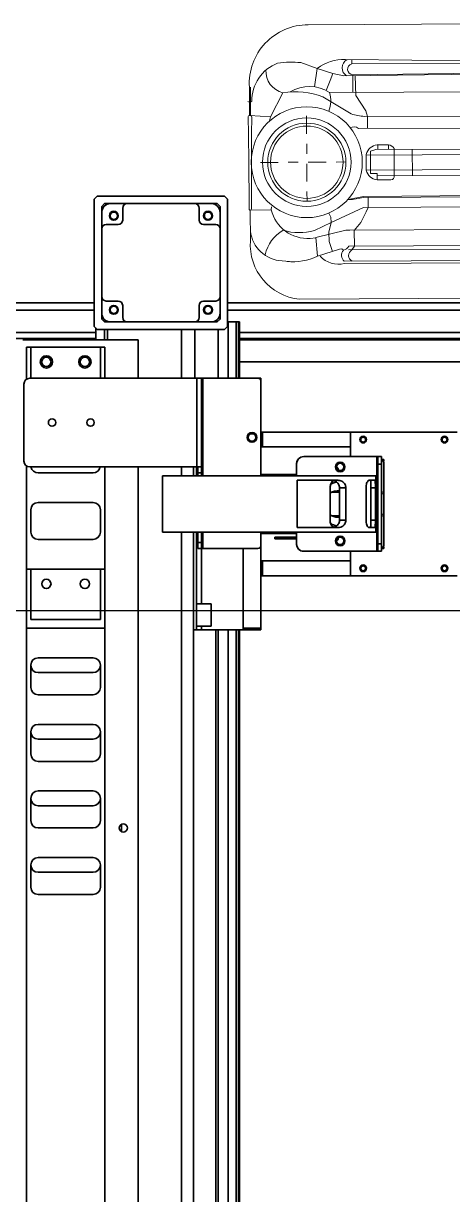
# Model space of a CAD drawing. Header units: millimetres. Extents: x -1052 to 3351, y 0 to 2015.
# Drawn here: x -390.74 to -386.46, y 1698.94 to 1710.65 of the extents above; entities that cross this region are included whole.
import ezdxf

# ---------------------------------------------------------------- set-up
doc = ezdxf.new("R2010")
doc.units = ezdxf.units.MM
doc.linetypes.add('点画线', pattern=[18, 12, -2, 2, -2])
doc.layers.add('COLUMN', color=3, linetype='Continuous')
doc.layers.add('中心线层', color=7, linetype='点画线', lineweight=18)

# ---------------------------------------------------------------- blocks, each defined once
blk = doc.blocks.new('EEW98_1')
at = {"color": 4, "lineweight": 18}
for p, q in [((151.85, 92.4), (-6.86, 91.42)), ((10.1, 67.6), (121.56, 68.29)), ((27.68, 67.71), (27.69, 66.17)), ((27.69, 66.17), (121.57, 66.75)), ((163.61, 66.53), (158.53, 66.95)), ((164.51, 66.46), (164.44, 66.46)), ((118.61, 56.5), (25.87, 55.93)), ((25.87, 55.93), (26.08, 22.33)), ((26.8, 55.93), (27.01, 22.34)), ((118.68, 59), (27.65, 58.44)), ((114.75, 56.48), (116.57, 59.07)), ((114.81, 45.88), (114.75, 56.48)), ((123.31, 58.3), (122.21, 59.13)), ((124.8, 58.43), (123.31, 58.3)), ((139.73, 63.29), (124.8, 58.43)), ((131.79, 53.41), (129.64, 60.01)), ((140.84, 50.7), (139.73, 63.29)), ((140.84, 50.7), (120.45, 45.8)), ((132.12, 47.03), (131.79, 53.41)), ((144.55, 51.29), (140.82, 50.96)), ((184.98, 52.87), (185.05, 32.2)), ((184.98, 52.87), (185.05, 32.2)), ((-14.13, -48.08), (-14.67, 40.14)), ((117.81, 45.8), (24.97, 45.22)), ((110.49, 40.44), (106.74, 33.4)), ((108.59, 30.49), (130.49, 40.57)), ((114.81, 45.88), (110.49, 40.44)), ((120.45, 45.8), (117.81, 45.8)), ((130.49, 40.57), (132.12, 47.03)), ((130.49, 40.57), (141.75, 45.88)), ((130.74, 37), (130.49, 40.57)), ((106.74, 33.4), (105.37, 30.4)), ((131.91, 34.19), (130.74, 37)), ((170.87, 31.86), (170.65, 29.82)), ((184.87, 32.19), (170.87, 31.86)), ((26.02, 29.98), (108.59, 30.49)), ((105.37, 30.4), (105.42, 23.57)), ((108.63, 23.59), (115.93, 25.06)), ((108.64, 22.84), (118.93, 24.91)), ((115.93, 25.06), (118.93, 24.91)), ((7.17, 17.27), (8.34, 17.28)), ((7.22, 9.41), (7.17, 17.27)), ((26.07, 23.08), (108.63, 23.59)), ((26.08, 22.33), (108.64, 22.84)), ((-39.17, 7.95), (-14.29, 8.11)), ((99.41, 8.95), (-10.7, 8.27)), ((-6.99, -12.33), (-7.11, 8.29)), ((4.07, 11.16), (-6.09, 11.09)), ((-3.21, 8.33), (-3.1, -9.37)), ((4.88, 9.36), (3.85, 8.34)), ((4.88, 9.36), (4.07, 11.16)), ((16.35, 9.43), (4.88, 9.36)), ((75.61, 8.83), (75.72, -8.9)), ((87.81, 9.31), (87.92, -9.46)), ((99.45, 11.78), (90.09, 11.72)), ((99.42, 7.44), (99.39, 11.78)), ((-12.57, 4.47), (-11.69, 4.48)), ((-12.51, -5.73), (-12.57, 4.47)), ((106.74, 5.21), (-11.69, 4.48)), ((103.85, 7.47), (99.42, 7.44)), ((103.94, -7.72), (103.85, 7.47)), ((106.8, -5.51), (106.74, 5.21)), ((106.8, -5.09), (-12.51, -5.73)), ((100.24, -8.76), (103.94, -7.72)), ((-15.27, -9.43), (-39.08, -9.6)), ((100.24, -8.76), (-15.44, -9.43)), ((5.55, -12.14), (-6.99, -12.33)), ((4.33, -12.16), (4.31, -9.33)), ((5.55, -12.14), (5.54, -9.33)), ((7.27, -9.3), (7.35, -10.33)), ((16.55, -10.27), (7.35, -10.33)), ((7.35, -10.33), (7.82, -16.92)), ((16.54, -9.27), (16.56, -12.01)), ((91.72, -12.05), (91.7, -8.81)), ((99.37, -12.06), (91.72, -12.05)), ((99, -8.72), (99.02, -12.06)), ((26.08, -23.35), (111.97, -23.12)), ((26.29, -59.76), (26.08, -23.35)), ((27.2, -59.75), (27, -23.34)), ((105.88, -31.29), (105.86, -23.14)), ((107.93, -31.13), (26.15, -31.34)), ((107.14, -34.9), (105.88, -31.14)), ((171.31, -30.9), (163.04, -47.18)), ((171.98, -28.26), (171.31, -30.9)), ((185.45, -31.81), (171.31, -30.9)), ((113.71, -45.3), (107.14, -34.9)), ((136.05, -44.52), (116.88, -32.91)), ((184.97, -51.04), (184.96, -31.81)), ((185.64, -51.03), (185.53, -31.81)), ((131.55, -47.32), (26.22, -47.9)), ((114.2, -58.62), (113.71, -45.3)), ((115.78, -47.41), (115.85, -59.4)), ((185.58, -40.37), (183.95, -41.34)), ((184.97, -40.37), (186.6, -41.33)), ((133.79, -48.72), (131.13, -55.52)), ((139.82, -63.66), (141.62, -51.15)), ((121.92, -58.52), (26.29, -59.76)), ((26.32, -60.56), (26.29, -59.76)), ((115.85, -59.4), (26.3, -60.56)), ((129.21, -60.09), (121.92, -58.52)), ((131.13, -55.52), (129.21, -60.09)), ((139.82, -63.66), (129.21, -60.09)), ((27.52, -71.12), (11.47, -71.13)), ((29.15, -68.81), (27.52, -71.12)), ((116.53, -66.67), (29.11, -67.21)), ((29.11, -67.21), (29.12, -68.81)), ((29.15, -68.81), (120.87, -69.59)), ((116.53, -66.67), (116.55, -69.56)), ((150.88, -67.58), (139.82, -63.66)), ((146, -93.14), (-1.31, -94.05))]:
    blk.add_line(p, q, dxfattribs=at)
for radius in [37.48, 29.88, 26.4, 24.46]:
    blk.add_circle((146.9, -0.24), radius, dxfattribs=at)
for centre, radius, start, end in [((0.26, 53.46), 38.62, 100.62329, 182.1701), ((147.73, 55.3), 37.33, 356.26704, 83.67468), ((13.2, 39.89), 27.88, 96.38994, 179.49198), ((29.19, 62.3), 4.15, 111.24194, 248.23491), ((114.25, 62.78), 4.38, 301.94876, 62.23136), ((125.37, 51.79), 16.93, 42.55084, 103.01778), ((117.8, 62.6), 5.61, 321.8458, 47.80633), ((156.23, 28.56), 38.46, 84.09887, 115.41056), ((162.16, 43.65), 22.93, 6.68519, 86.37841), ((28.42, 25.48), 30.55, 94.78356, 156.72046), ((20.29, 61.77), 8.07, 313.67205, 335.66652), ((32.41, 52.02), 6.84, 110.57228, 145.05056), ((122.83, 54.5), 4.68, 97.67279, 154.61749), ((150.5, 67.54), 24.98, 299.45768, 347.99271), ((1623.09, 0.99), 1662.21, 178.24155, 181.66449), ((146.26, 26.06), 25.28, 13.24769, 93.88035), ((1128.69, 1.41), 1144.02, 178.05984, 182.43641), ((33.54, 21.91), 24.84, 110.17831, 187.79849), ((152.13, 10.51), 36.86, 73.18314, 106.35072), ((32.45, 15.74), 38.81, 145.79119, 186.84504), ((185.2, 31.26), 0.935, 88.97173, 179.84393), ((184.9, 31.26), 0.935, 0.51043, 91.38263), ((26.1, 11.37), 18.61, 90.22325, 162.91239), ((-4031.01, 15.45), 4215.31, 359.37042, 0.21493), ((4401.13, 41.53), 4215.31, 180.13943, 180.98393), ((22.1, 15.28), 15.05, 152.82667, 172.39997), ((27.88, 10.64), 20.52, 162.4099, 183.47972), ((29.06, 10.66), 12.77, 103.53264, 185.52396), ((28.57, 11.57), 11.05, 103.03692, 196.43941), ((-5.41, 4.85), 6.29, 96.15728, 183.43685), ((-3.01, 9.75), 1.51, 111.82109, 250.95833), ((90.43, 9.11), 2.63, 97.37684, 185.00294), ((98.35, 3.23), 8.61, 13.26826, 82.69906), ((-1.09, -2.95), 11.08, 194.09436, 237.86232), ((97.93, -2.93), 9.24, 278.91806, 343.787), ((54.41, -10.26), 61.43, 181.93918, 208.7993), ((-2.65, -10.83), 1.52, 107.34876, 250.14548), ((37.28, -8.47), 21.02, 189.70784, 212.67518), ((92.69, -6.54), 5.59, 211.50186, 259.96792), ((26.08, -11.93), 18.92, 195.30348, 270.20726), ((62.58, -13.21), 54.88, 183.88246, 197.21314), ((27.47, -13.06), 10.38, 220.58124, 262.32682), ((115.12, -18.74), 5.4, 234.27228, 299.37806), ((33.85, -24.61), 24.19, 191.54877, 251.63719), ((102.43, -82.22), 51.39, 73.66466, 83.85167), ((184.98, -30.88), 0.935, 179.37043, 274.02297), ((185.51, -30.88), 0.935, 266.33139, 0.98393), ((148.43, -41.77), 17.76, 157.00008, 198.19656), ((56.83, -43.9), 95.31, 182.03883, 195.31416), ((14.48, -42.06), 29.23, 190.17641, 264.09635), ((32.64, -22.28), 36.56, 208.72578, 259.91164), ((145.14, -26.77), 24.64, 236.52781, 301.79713), ((154.74, 6.78), 54.6, 249.97933, 278.74529), ((159.63, -61.63), 14.85, 356.08768, 76.71362), ((156.58, -41.76), 27.37, 291.39426, 0.88041), ((146.1, -53.52), 39.62, 269.86501, 3.5982), ((32.12, -63.17), 6.38, 155.8898, 242.23715), ((31.42, -63.88), 4.05, 124.14603, 235.30772), ((115.67, -63.08), 3.69, 283.45875, 87.19848), ((116.62, -64.01), 6.4, 300.1083, 57.58554), ((0.25, -56.6), 37.48, 199.44016, 267.61422), ((31.37, -64.02), 5.28, 244.81552, 245.18484), ((121.98, -39.9), 29.71, 267.85218, 306.90052), ((157.24, 0.91), 68.79, 264.6918, 277.79049)]:
    blk.add_arc(centre, radius, start, end, dxfattribs=at)
at = {"layer": '中心线层'}
for p, q in [((147.09, -31.52), (146.7, 31.04)), ((178.18, -0.04), (115.62, -0.43))]:
    blk.add_line(p, q, dxfattribs=at)

msp = doc.modelspace()

# ---------------------------------------------------------------- linework, layer by layer
at = {"color": 7, "linetype": 'Continuous', "lineweight": 35}
for p, q in [((-390.0059, 1708.9175), (-390.0355, 1708.8879)), ((-390.0059, 1708.9175), (-390.0355, 1708.8879)), ((-390.0059, 1708.9175), (-388.7339, 1708.9175)), ((-390.0059, 1708.9175), (-388.7339, 1708.9175)), ((-388.7043, 1708.8879), (-388.7339, 1708.9175)), ((-388.7043, 1708.8879), (-388.7339, 1708.9175)), ((-390.0355, 1707.6158), (-390.0355, 1708.8879)), ((-390.0355, 1707.6158), (-390.0355, 1708.8879)), ((-389.932, 1708.8435), (-389.9616, 1708.8139)), ((-389.932, 1708.8435), (-389.9616, 1708.8139)), ((-389.9616, 1708.8139), (-389.9616, 1708.7548)), ((-389.9616, 1708.8139), (-389.9616, 1708.7548)), ((-389.8728, 1708.8435), (-389.932, 1708.8435)), ((-389.8728, 1708.8435), (-389.932, 1708.8435)), ((-389.7074, 1708.8435), (-389.8728, 1708.8435)), ((-389.7074, 1708.8435), (-389.8728, 1708.8435)), ((-389.7518, 1708.7991), (-389.7518, 1708.6781)), ((-389.7518, 1708.7991), (-389.7518, 1708.6781)), ((-389.0324, 1708.8435), (-389.7074, 1708.8435)), ((-389.0324, 1708.8435), (-389.7074, 1708.8435)), ((-389.0324, 1708.8435), (-388.867, 1708.8435)), ((-389.0324, 1708.8435), (-388.867, 1708.8435)), ((-388.988, 1708.6781), (-388.988, 1708.7991)), ((-388.988, 1708.6781), (-388.988, 1708.7991)), ((-388.8078, 1708.8435), (-388.867, 1708.8435)), ((-388.8078, 1708.8435), (-388.867, 1708.8435)), ((-388.7782, 1708.8139), (-388.8078, 1708.8435)), ((-388.7782, 1708.8139), (-388.8078, 1708.8435)), ((-388.7782, 1708.7548), (-388.7782, 1708.8139)), ((-388.7782, 1708.7548), (-388.7782, 1708.8139)), ((-388.7043, 1708.8879), (-388.7043, 1707.6158)), ((-388.7043, 1708.8879), (-388.7043, 1707.6158)), ((-389.9616, 1708.7548), (-389.9616, 1708.5894)), ((-389.9616, 1708.7548), (-389.9616, 1708.5894)), ((-388.7782, 1708.5894), (-388.7782, 1708.7548)), ((-388.7782, 1708.5894), (-388.7782, 1708.7548)), ((-389.9616, 1708.5894), (-389.9616, 1707.9143)), ((-389.9616, 1708.5894), (-389.9616, 1707.9143)), ((-389.7962, 1708.6338), (-389.9172, 1708.6338)), ((-389.7962, 1708.6338), (-389.9172, 1708.6338)), ((-388.8226, 1708.6338), (-388.9436, 1708.6338)), ((-388.8226, 1708.6338), (-388.9436, 1708.6338)), ((-388.7782, 1707.9143), (-388.7782, 1708.5894)), ((-388.7782, 1707.9143), (-388.7782, 1708.5894)), ((-389.9616, 1707.9143), (-389.9616, 1707.7489)), ((-389.9616, 1707.9143), (-389.9616, 1707.7489)), ((-389.9172, 1707.8699), (-389.7962, 1707.8699)), ((-389.9172, 1707.8699), (-389.7962, 1707.8699)), ((-388.9436, 1707.8699), (-388.8226, 1707.8699)), ((-388.9436, 1707.8699), (-388.8226, 1707.8699)), ((-388.7782, 1707.7489), (-388.7782, 1707.9143)), ((-388.7782, 1707.7489), (-388.7782, 1707.9143)), ((-390.0355, 1707.7785), (-393.8074, 1707.7785)), ((-390.0355, 1707.7785), (-393.8074, 1707.7785)), ((-390.0355, 1707.8525), (-392.772, 1707.8525)), ((-390.0355, 1707.8525), (-392.772, 1707.8525)), ((-389.9616, 1707.7489), (-389.9616, 1707.6898)), ((-389.9616, 1707.7489), (-389.9616, 1707.6898)), ((-389.7518, 1707.8255), (-389.7518, 1707.7045)), ((-389.7518, 1707.8255), (-389.7518, 1707.7045)), ((-388.988, 1707.7045), (-388.988, 1707.8255)), ((-388.988, 1707.7045), (-388.988, 1707.8255)), ((-388.7782, 1707.6898), (-388.7782, 1707.7489)), ((-388.7782, 1707.6898), (-388.7782, 1707.7489)), ((-380.0511, 1707.8525), (-388.7043, 1707.8525)), ((-380.0511, 1707.8525), (-388.7043, 1707.8525)), ((-380.0511, 1707.7785), (-388.7043, 1707.7785)), ((-380.0511, 1707.7785), (-388.7043, 1707.7785)), ((-389.9616, 1707.6898), (-389.932, 1707.6602)), ((-389.9616, 1707.6898), (-389.932, 1707.6602)), ((-389.932, 1707.6602), (-389.8728, 1707.6602)), ((-389.932, 1707.6602), (-389.8728, 1707.6602)), ((-389.8728, 1707.6602), (-389.7074, 1707.6602)), ((-389.8728, 1707.6602), (-389.7074, 1707.6602)), ((-389.7074, 1707.6602), (-389.0324, 1707.6602)), ((-389.7074, 1707.6602), (-389.0324, 1707.6602)), ((-388.867, 1707.6602), (-389.0324, 1707.6602)), ((-388.867, 1707.6602), (-389.0324, 1707.6602)), ((-388.867, 1707.6602), (-388.8078, 1707.6602)), ((-388.867, 1707.6602), (-388.8078, 1707.6602)), ((-388.8078, 1707.6602), (-388.7782, 1707.6898)), ((-388.8078, 1707.6602), (-388.7782, 1707.6898)), ((-388.7043, 1707.6602), (-388.6981, 1707.6602)), ((-388.7043, 1707.6602), (-388.6981, 1707.6602)), ((-388.6981, 1707.0981), (-388.6981, 1707.6602)), ((-388.6981, 1707.6602), (-388.6185, 1707.6602)), ((-388.6981, 1707.0981), (-388.6981, 1707.6602)), ((-388.6981, 1707.6602), (-388.6185, 1707.6602)), ((-388.6185, 1707.6602), (-388.6185, 1707.0981)), ((-388.6185, 1707.6602), (-388.5968, 1707.6602)), ((-388.6185, 1707.6602), (-388.6185, 1707.0981)), ((-388.6185, 1707.6602), (-388.5968, 1707.6602)), ((-388.5859, 1707.6602), (-388.5968, 1707.6602)), ((-388.5968, 1707.6602), (-388.5968, 1707.0981)), ((-388.5859, 1707.6602), (-388.5968, 1707.6602)), ((-388.5968, 1707.6602), (-388.5968, 1707.0981)), ((-388.5859, 1707.0981), (-388.5859, 1707.6602)), ((-388.5859, 1707.0981), (-388.5859, 1707.6602)), ((-390.0207, 1707.5566), (-393.8074, 1707.5566)), ((-390.0207, 1707.5566), (-393.8074, 1707.5566)), ((-390.0355, 1707.6158), (-390.0059, 1707.5862)), ((-390.0355, 1707.6158), (-390.0059, 1707.5862)), ((-390.0207, 1707.4827), (-390.0207, 1707.601)), ((-390.0207, 1707.4827), (-390.0207, 1707.601)), ((-388.7339, 1707.5862), (-390.0059, 1707.5862)), ((-388.7339, 1707.5862), (-390.0059, 1707.5862)), ((-389.932, 1707.5862), (-389.932, 1707.4827)), ((-389.932, 1707.5862), (-389.932, 1707.4827)), ((-389.9024, 1707.4827), (-389.9024, 1707.5862)), ((-389.9024, 1707.4827), (-389.9024, 1707.5862)), ((-389.1653, 1707.5862), (-389.1653, 1707.0981)), ((-389.1653, 1707.5862), (-389.1653, 1707.0981)), ((-389.0328, 1707.0981), (-389.0328, 1707.5862)), ((-389.0328, 1707.0981), (-389.0328, 1707.5862)), ((-388.7995, 1707.5862), (-388.7995, 1707.0981)), ((-388.7995, 1707.5862), (-388.7995, 1707.0981)), ((-388.7339, 1707.5862), (-388.7043, 1707.6158)), ((-388.7339, 1707.5862), (-388.7043, 1707.6158)), ((-380.0511, 1707.5566), (-388.5859, 1707.5566)), ((-380.0511, 1707.5566), (-388.5859, 1707.5566)), ((-390.0207, 1707.496), (-392.772, 1707.496)), ((-390.0207, 1707.496), (-392.772, 1707.496)), ((-390.7472, 1707.4827), (-389.597, 1707.4827)), ((-390.7472, 1707.4827), (-389.597, 1707.4827)), ((-390.6694, 1707.4087), (-390.7137, 1707.4087)), ((-390.7137, 1707.0868), (-390.7137, 1707.4087)), ((-390.6694, 1707.4087), (-390.7137, 1707.4087)), ((-390.7137, 1707.0868), (-390.7137, 1707.4087)), ((-390.6694, 1707.4087), (-390.6694, 1707.0981)), ((-389.9741, 1707.4087), (-390.6694, 1707.4087)), ((-390.6694, 1707.4087), (-390.6694, 1707.0981)), ((-389.9741, 1707.4087), (-390.6694, 1707.4087)), ((-389.9298, 1707.4087), (-389.9741, 1707.4087)), ((-389.9741, 1707.0981), (-389.9741, 1707.4087)), ((-389.9298, 1707.4087), (-389.9741, 1707.4087)), ((-389.9741, 1707.0981), (-389.9741, 1707.4087)), ((-389.9298, 1707.0981), (-389.9298, 1707.4087)), ((-389.9298, 1707.0981), (-389.9298, 1707.4087)), ((-389.597, 1707.4827), (-389.597, 1707.0981)), ((-389.597, 1707.4827), (-389.597, 1707.0981)), ((-380.0511, 1707.496), (-388.5859, 1707.496)), ((-380.0511, 1707.496), (-388.5859, 1707.496)), ((-380.0511, 1707.4812), (-388.5859, 1707.4812)), ((-380.0511, 1707.4812), (-388.5859, 1707.4812)), ((-380.0511, 1707.2608), (-388.5859, 1707.2608)), ((-380.0511, 1707.2608), (-388.5859, 1707.2608)), ((-390.7381, 1707.0389), (-390.7381, 1706.2697)), ((-390.7381, 1707.0389), (-390.7381, 1706.2697)), ((-389.011, 1707.0981), (-390.679, 1707.0981)), ((-389.011, 1707.0981), (-390.679, 1707.0981)), ((-389.0445, 1707.0981), (-389.0328, 1707.0981)), ((-389.0445, 1707.0981), (-389.0445, 1707.0981)), ((-389.0445, 1707.0981), (-389.0328, 1707.0981)), ((-389.0445, 1707.0981), (-389.0445, 1707.0981)), ((-389.0328, 1707.0981), (-388.8226, 1707.0981)), ((-389.0328, 1707.0981), (-388.8226, 1707.0981)), ((-389.011, 1707.0981), (-389.011, 1706.2106)), ((-388.9631, 1707.0981), (-389.011, 1707.0981)), ((-389.011, 1707.0981), (-389.011, 1706.2106)), ((-388.9631, 1707.0981), (-389.011, 1707.0981)), ((-388.9631, 1707.0981), (-388.9631, 1706.2106)), ((-388.9631, 1707.0981), (-388.9522, 1707.0981)), ((-388.9631, 1707.0981), (-388.9631, 1706.2106)), ((-388.9631, 1707.0981), (-388.9522, 1707.0981)), ((-388.401, 1707.0981), (-388.9522, 1707.0981)), ((-388.9522, 1707.0981), (-388.9522, 1706.1218)), ((-388.401, 1707.0981), (-388.9522, 1707.0981)), ((-388.9522, 1707.0981), (-388.9522, 1706.1218)), ((-388.8226, 1707.0981), (-388.8226, 1707.0981)), ((-388.8226, 1707.0981), (-388.8226, 1707.0981)), ((-388.3715, 1707.0981), (-388.401, 1707.0981)), ((-388.3715, 1707.0981), (-388.401, 1707.0981)), ((-388.3754, 1707.0833), (-388.3715, 1707.0833)), ((-388.3754, 1707.0833), (-388.3715, 1707.0833)), ((-388.3715, 1707.0981), (-388.3715, 1707.0833)), ((-388.3715, 1707.0981), (-388.3715, 1707.0833)), ((-388.3715, 1707.0833), (-388.3715, 1707.0685)), ((-388.3715, 1707.0833), (-388.3715, 1707.0685)), ((-388.3715, 1706.1218), (-388.3715, 1707.0685)), ((-388.3715, 1706.1218), (-388.3715, 1707.0685)), ((-388.3567, 1706.5582), (-388.3715, 1706.5582)), ((-388.3567, 1706.5582), (-388.3715, 1706.5582)), ((-388.3567, 1706.4103), (-388.3567, 1706.5582)), ((-388.3567, 1706.5582), (-387.4765, 1706.5582)), ((-388.3567, 1706.4103), (-388.3567, 1706.5582)), ((-388.3567, 1706.5582), (-387.4765, 1706.5582)), ((-387.4765, 1706.5582), (-387.4765, 1706.3141)), ((-386.4115, 1706.5582), (-387.4765, 1706.5582)), ((-387.4765, 1706.5582), (-387.4765, 1706.3141)), ((-386.4115, 1706.5582), (-387.4765, 1706.5582)), ((-388.3567, 1706.4103), (-388.3715, 1706.4103)), ((-388.3567, 1706.4103), (-388.3715, 1706.4103)), ((-387.4765, 1706.4103), (-388.3567, 1706.4103)), ((-387.4765, 1706.4103), (-388.3567, 1706.4103)), ((-390.7137, 1705.1899), (-390.7137, 1706.2218)), ((-390.7137, 1705.1899), (-390.7137, 1706.2218)), ((-388.0164, 1706.2401), (-388.0164, 1706.1218)), ((-388.0164, 1706.2401), (-388.0164, 1706.1218)), ((-387.9573, 1706.3141), (-387.9591, 1706.3123)), ((-387.9573, 1706.3141), (-387.9591, 1706.3123)), ((-387.2138, 1706.3141), (-387.9425, 1706.3141)), ((-387.2138, 1706.3141), (-387.9425, 1706.3141)), ((-387.2138, 1705.3674), (-387.2138, 1706.3141)), ((-387.2138, 1706.3141), (-387.2029, 1706.3141)), ((-387.2138, 1705.3674), (-387.2138, 1706.3141)), ((-387.2138, 1706.3141), (-387.2029, 1706.3141)), ((-387.1659, 1706.3141), (-387.2029, 1706.3141)), ((-387.2029, 1706.2401), (-387.2029, 1706.3141)), ((-387.1659, 1706.3141), (-387.2029, 1706.3141)), ((-387.2029, 1706.2401), (-387.2029, 1706.3141)), ((-387.2029, 1706.2401), (-387.1659, 1706.2401)), ((-387.2029, 1705.4414), (-387.2029, 1706.2401)), ((-387.2029, 1706.2401), (-387.1659, 1706.2401)), ((-387.2029, 1705.4414), (-387.2029, 1706.2401)), ((-387.1659, 1706.2401), (-387.1659, 1706.3141)), ((-387.1659, 1706.2401), (-387.1659, 1706.3141)), ((-387.1659, 1705.4414), (-387.1659, 1706.2401)), ((-387.1659, 1705.4414), (-387.1659, 1706.2401)), ((-387.1437, 1706.2845), (-387.1585, 1706.2845)), ((-387.1437, 1706.2845), (-387.1585, 1706.2845)), ((-387.1499, 1706.2697), (-387.1437, 1706.2697)), ((-387.1499, 1706.2697), (-387.1437, 1706.2697)), ((-387.1437, 1706.2697), (-387.1437, 1706.2845)), ((-387.1437, 1706.2697), (-387.1437, 1706.2845)), ((-387.1437, 1705.4414), (-387.1437, 1706.2401)), ((-387.1437, 1705.4414), (-387.1437, 1706.2401)), ((-390.679, 1706.2106), (-389.011, 1706.2106)), ((-390.679, 1706.2106), (-389.011, 1706.2106)), ((-390.5954, 1706.1514), (-390.0481, 1706.1514)), ((-390.5954, 1706.1514), (-390.0481, 1706.1514)), ((-389.9298, 1706.2106), (-389.9298, 1705.1899)), ((-389.9298, 1706.2106), (-389.9298, 1705.1899)), ((-389.597, 1706.2106), (-389.597, 1677.3074)), ((-389.597, 1706.2106), (-389.597, 1677.3074)), ((-389.3551, 1706.1218), (-389.3551, 1705.5597)), ((-387.2251, 1706.1218), (-389.3551, 1706.1218)), ((-389.3551, 1706.1218), (-389.3551, 1705.5597)), ((-387.2251, 1706.1218), (-389.3551, 1706.1218)), ((-389.1653, 1706.2106), (-389.1653, 1706.1218)), ((-389.1653, 1706.2106), (-389.1653, 1706.1218)), ((-389.0445, 1706.1218), (-389.0445, 1706.2106)), ((-389.0445, 1706.1218), (-389.0445, 1706.2106)), ((-389.0149, 1706.2106), (-389.0149, 1706.1218)), ((-389.0149, 1706.2106), (-389.0149, 1706.1218)), ((-389.0001, 1706.2106), (-389.011, 1706.2106)), ((-389.0001, 1706.2106), (-389.011, 1706.2106)), ((-388.9631, 1706.2106), (-389.0001, 1706.2106)), ((-389.0001, 1706.2106), (-389.0001, 1706.1514)), ((-388.9631, 1706.2106), (-389.0001, 1706.2106)), ((-389.0001, 1706.2106), (-389.0001, 1706.1514)), ((-389.0001, 1706.1514), (-388.9631, 1706.1514)), ((-389.0001, 1706.1514), (-389.0001, 1706.1218)), ((-389.0001, 1706.1514), (-388.9631, 1706.1514)), ((-389.0001, 1706.1514), (-389.0001, 1706.1218)), ((-388.9631, 1706.2106), (-388.9631, 1706.1514)), ((-388.9631, 1706.2106), (-388.9631, 1706.1514)), ((-388.9631, 1706.1514), (-388.9631, 1706.1218)), ((-388.9631, 1706.1514), (-388.9631, 1706.1218)), ((-388.0164, 1706.1366), (-388.3715, 1706.1366)), ((-388.0164, 1706.1366), (-388.3715, 1706.1366)), ((-387.2251, 1705.5597), (-387.2251, 1706.1218)), ((-387.2251, 1705.5597), (-387.2251, 1706.1218)), ((-388.0091, 1706.0774), (-387.6028, 1706.0774)), ((-388.0091, 1705.6041), (-388.0091, 1706.0774)), ((-388.0091, 1706.0774), (-387.6028, 1706.0774)), ((-388.0091, 1705.6041), (-388.0091, 1706.0774)), ((-387.68, 1705.6781), (-387.68, 1706.0035)), ((-387.68, 1705.6781), (-387.68, 1706.0035)), ((-387.5867, 1706.0035), (-387.5238, 1706.0035)), ((-387.5867, 1705.6781), (-387.5867, 1706.0035)), ((-387.5867, 1706.0035), (-387.5238, 1706.0035)), ((-387.5867, 1705.6781), (-387.5867, 1706.0035)), ((-387.5238, 1706.0035), (-387.5238, 1705.6781)), ((-387.5238, 1706.0035), (-387.5238, 1705.6781)), ((-387.3219, 1705.6781), (-387.3219, 1706.0035)), ((-387.3219, 1705.6781), (-387.3219, 1706.0035)), ((-387.2913, 1706.0774), (-387.2354, 1706.0774)), ((-387.2913, 1706.0774), (-387.2354, 1706.0774)), ((-387.2721, 1705.6781), (-387.2721, 1706.0035)), ((-387.2721, 1706.0035), (-387.2277, 1706.0035)), ((-387.2721, 1705.6781), (-387.2721, 1706.0035)), ((-387.2721, 1706.0035), (-387.2277, 1706.0035)), ((-387.2277, 1706.0035), (-387.2277, 1705.6781)), ((-387.2277, 1706.0035), (-387.2277, 1705.6781)), ((-387.6023, 1705.9591), (-387.6633, 1705.9591)), ((-387.6023, 1705.9591), (-387.6633, 1705.9591)), ((-387.5867, 1705.9581), (-387.6023, 1705.9591)), ((-387.5867, 1705.9581), (-387.6023, 1705.9591)), ((-390.6694, 1705.7816), (-390.6694, 1705.5597)), ((-390.6694, 1705.7816), (-390.6694, 1705.5597)), ((-390.0481, 1705.8556), (-390.5954, 1705.8556)), ((-390.0481, 1705.8556), (-390.5954, 1705.8556)), ((-389.9741, 1705.5597), (-389.9741, 1705.7816)), ((-389.9741, 1705.5597), (-389.9741, 1705.7816)), ((-387.6633, 1705.7224), (-387.6023, 1705.7224)), ((-387.6633, 1705.7224), (-387.6023, 1705.7224)), ((-387.6023, 1705.7224), (-387.5867, 1705.7235)), ((-387.6023, 1705.7224), (-387.5867, 1705.7235)), ((-387.5867, 1705.7086), (-387.6023, 1705.7076)), ((-387.5867, 1705.7086), (-387.6023, 1705.7076)), ((-387.5867, 1705.6781), (-387.5238, 1705.6781)), ((-387.5867, 1705.6781), (-387.5238, 1705.6781)), ((-387.2721, 1705.6781), (-387.2277, 1705.6781)), ((-387.2721, 1705.6781), (-387.2277, 1705.6781)), ((-389.3551, 1705.5597), (-387.2251, 1705.5597)), ((-389.3551, 1705.5597), (-387.2251, 1705.5597)), ((-389.1653, 1705.5597), (-389.1653, 1677.1151)), ((-389.1653, 1705.5597), (-389.1653, 1677.1151)), ((-389.0445, 1678.402), (-389.0445, 1705.5597)), ((-389.0445, 1678.402), (-389.0445, 1705.5597)), ((-389.0149, 1705.5597), (-389.0149, 1704.8423)), ((-389.0149, 1705.5597), (-389.0149, 1704.8423)), ((-389.0001, 1705.5597), (-389.0001, 1705.4562)), ((-389.0001, 1705.5597), (-389.0001, 1705.4562)), ((-388.9631, 1705.5597), (-388.9631, 1705.4562)), ((-388.9631, 1705.5597), (-388.9631, 1705.4562)), ((-388.9522, 1705.5597), (-388.9522, 1705.397)), ((-388.9522, 1705.5597), (-388.9522, 1705.397)), ((-388.3715, 1705.4266), (-388.3715, 1705.5597)), ((-388.3715, 1705.4266), (-388.3715, 1705.5597)), ((-388.0164, 1705.5449), (-388.3715, 1705.5449)), ((-388.0164, 1705.5449), (-388.3715, 1705.5449)), ((-388.0164, 1705.5597), (-388.0164, 1705.4414)), ((-388.0164, 1705.5597), (-388.0164, 1705.4414)), ((-387.6028, 1705.6041), (-388.0091, 1705.6041)), ((-387.6028, 1705.6041), (-388.0091, 1705.6041)), ((-387.2354, 1705.6041), (-387.2913, 1705.6041)), ((-387.2354, 1705.6041), (-387.2913, 1705.6041)), ((-390.5954, 1705.4858), (-390.0481, 1705.4858)), ((-390.5954, 1705.4858), (-390.0481, 1705.4858)), ((-388.9631, 1705.4562), (-389.0001, 1705.4562)), ((-389.0001, 1705.4562), (-389.0001, 1705.397)), ((-388.9631, 1705.4562), (-389.0001, 1705.4562)), ((-389.0001, 1705.4562), (-389.0001, 1705.397)), ((-388.9631, 1705.4562), (-388.9631, 1705.397)), ((-388.9631, 1705.4562), (-388.9631, 1705.397)), ((-388.3715, 1705.4266), (-388.3715, 1704.5983)), ((-388.3715, 1705.4266), (-388.3715, 1704.5983)), ((-388.2309, 1705.508), (-388.2309, 1705.4932)), ((-388.2013, 1705.508), (-388.2309, 1705.508)), ((-388.2309, 1705.508), (-388.2309, 1705.4932)), ((-388.2013, 1705.508), (-388.2309, 1705.508)), ((-388.2013, 1705.4932), (-388.2309, 1705.4932)), ((-388.2013, 1705.4932), (-388.2309, 1705.4932)), ((-388.2013, 1705.4932), (-388.2013, 1705.508)), ((-388.0164, 1705.508), (-388.2013, 1705.508)), ((-388.2013, 1705.4932), (-388.2013, 1705.508)), ((-388.0164, 1705.508), (-388.2013, 1705.508)), ((-388.0164, 1705.4932), (-388.2013, 1705.4932)), ((-388.0164, 1705.4932), (-388.2013, 1705.4932)), ((-387.2029, 1705.4414), (-387.1659, 1705.4414)), ((-387.2029, 1705.3674), (-387.2029, 1705.4414)), ((-387.2029, 1705.4414), (-387.1659, 1705.4414)), ((-387.2029, 1705.3674), (-387.2029, 1705.4414)), ((-387.1659, 1705.3674), (-387.1659, 1705.4414)), ((-387.1659, 1705.3674), (-387.1659, 1705.4414)), ((-387.1437, 1705.4118), (-387.1499, 1705.4118)), ((-387.1437, 1705.4118), (-387.1499, 1705.4118)), ((-387.1437, 1705.397), (-387.1437, 1705.4118)), ((-387.1437, 1705.397), (-387.1437, 1705.4118)), ((-388.9631, 1705.397), (-389.0001, 1705.397)), ((-388.9631, 1705.397), (-389.0001, 1705.397)), ((-388.9522, 1705.397), (-388.9631, 1705.397)), ((-388.9631, 1704.8423), (-388.9631, 1705.397)), ((-388.9522, 1705.397), (-388.9631, 1705.397)), ((-388.9631, 1704.8423), (-388.9631, 1705.397)), ((-388.9522, 1705.397), (-388.401, 1705.397)), ((-388.9522, 1705.397), (-388.401, 1705.397)), ((-388.549, 1704.5835), (-388.549, 1705.397)), ((-388.549, 1704.5983), (-388.549, 1705.397)), ((-388.549, 1704.5835), (-388.549, 1705.397)), ((-388.549, 1704.5983), (-388.549, 1705.397)), ((-387.9591, 1705.3692), (-387.9573, 1705.3674)), ((-387.9591, 1705.3692), (-387.9573, 1705.3674)), ((-387.9573, 1705.3674), (-387.9432, 1705.3674)), ((-387.9573, 1705.3674), (-387.9432, 1705.3674)), ((-387.9425, 1705.3674), (-387.2138, 1705.3674)), ((-387.9425, 1705.3674), (-387.2138, 1705.3674)), ((-387.4765, 1705.3674), (-387.4765, 1705.1234)), ((-387.4765, 1705.3674), (-387.4765, 1705.1234)), ((-387.2029, 1705.3674), (-387.2138, 1705.3674)), ((-387.2029, 1705.3674), (-387.2138, 1705.3674)), ((-387.2029, 1705.3674), (-387.1659, 1705.3674)), ((-387.2029, 1705.3674), (-387.1659, 1705.3674)), ((-387.1585, 1705.397), (-387.1437, 1705.397)), ((-387.1585, 1705.397), (-387.1437, 1705.397)), ((-390.6694, 1705.1899), (-390.7137, 1705.1899)), ((-390.7137, 1704.5983), (-390.7137, 1705.1899)), ((-390.6694, 1705.1899), (-390.7137, 1705.1899)), ((-390.7137, 1704.5983), (-390.7137, 1705.1899)), ((-390.6694, 1705.1899), (-390.6694, 1704.687)), ((-389.9741, 1705.1899), (-390.6694, 1705.1899)), ((-390.6694, 1705.1899), (-390.6694, 1704.687)), ((-389.9741, 1705.1899), (-390.6694, 1705.1899)), ((-389.9741, 1704.687), (-389.9741, 1705.1899)), ((-389.9298, 1705.1899), (-389.9741, 1705.1899)), ((-389.9741, 1704.687), (-389.9741, 1705.1899)), ((-389.9298, 1705.1899), (-389.9741, 1705.1899)), ((-389.9298, 1705.1899), (-389.9298, 1704.5983)), ((-389.9298, 1705.1899), (-389.9298, 1704.5983)), ((-388.3715, 1705.2713), (-388.3567, 1705.2713)), ((-388.3715, 1705.2713), (-388.3567, 1705.2713)), ((-388.3567, 1705.1234), (-388.3567, 1705.2713)), ((-388.3567, 1705.2713), (-387.4765, 1705.2713)), ((-388.3567, 1705.1234), (-388.3567, 1705.2713)), ((-388.3567, 1705.2713), (-387.4765, 1705.2713)), ((-388.3715, 1705.1234), (-388.3567, 1705.1234)), ((-388.3715, 1705.1234), (-388.3567, 1705.1234)), ((-387.4765, 1705.1234), (-388.3567, 1705.1234)), ((-387.4765, 1705.1234), (-388.3567, 1705.1234)), ((-387.4765, 1705.1234), (-386.4115, 1705.1234)), ((-387.4765, 1705.1234), (-386.4115, 1705.1234)), ((-388.9631, 1704.8423), (-389.0149, 1704.8423)), ((-389.0149, 1704.8423), (-389.0149, 1704.6204)), ((-388.9631, 1704.8423), (-389.0149, 1704.8423)), ((-389.0149, 1704.8423), (-389.0149, 1704.6204)), ((-388.867, 1704.8423), (-388.9631, 1704.8423)), ((-388.867, 1704.8423), (-388.9631, 1704.8423)), ((-388.867, 1704.6204), (-388.867, 1704.8423)), ((-388.867, 1704.6204), (-388.867, 1704.8423)), ((-390.7137, 1704.5983), (-389.9298, 1704.5983)), ((-390.7137, 1688.9189), (-390.7137, 1704.5983)), ((-390.7137, 1704.5983), (-389.9298, 1704.5983)), ((-390.7137, 1688.9189), (-390.7137, 1704.5983)), ((-390.6694, 1704.687), (-389.9741, 1704.687)), ((-390.6694, 1704.687), (-389.9741, 1704.687)), ((-389.9298, 1704.5983), (-389.9298, 1688.9189)), ((-389.9298, 1704.5983), (-389.9298, 1688.9189)), ((-389.0445, 1704.5835), (-389.0149, 1704.5835)), ((-389.0445, 1704.5835), (-389.0149, 1704.5835)), ((-389.0149, 1704.5835), (-389.0149, 1704.6204)), ((-389.0149, 1704.6204), (-388.9631, 1704.6204)), ((-389.0149, 1704.5835), (-389.0149, 1704.6204)), ((-389.0149, 1704.6204), (-388.9631, 1704.6204)), ((-389.0149, 1704.5835), (-388.9631, 1704.5835)), ((-389.0149, 1704.5835), (-388.9631, 1704.5835)), ((-388.9631, 1704.5835), (-388.9631, 1704.6204)), ((-388.9631, 1704.6204), (-388.867, 1704.6204)), ((-388.9631, 1704.5835), (-388.9631, 1704.6204)), ((-388.9631, 1704.6204), (-388.867, 1704.6204)), ((-388.9631, 1704.5835), (-388.549, 1704.5835)), ((-388.9631, 1704.5835), (-388.549, 1704.5835)), ((-388.8226, 1680.9166), (-388.8226, 1704.5835)), ((-388.8226, 1680.9166), (-388.8226, 1704.5835)), ((-388.7995, 1704.5835), (-388.7995, 1680.9166)), ((-388.7995, 1704.5835), (-388.7995, 1680.9166)), ((-388.6981, 1680.9166), (-388.6981, 1704.5835)), ((-388.6981, 1680.9166), (-388.6981, 1704.5835)), ((-388.6185, 1704.5835), (-388.6185, 1680.9166)), ((-388.6185, 1704.5835), (-388.6185, 1680.9166)), ((-388.5968, 1704.5835), (-388.5968, 1680.9166)), ((-388.5968, 1704.5835), (-388.5968, 1680.9166)), ((-388.5859, 1680.9166), (-388.5859, 1704.5835)), ((-388.5859, 1680.9166), (-388.5859, 1704.5835)), ((-388.3715, 1704.5983), (-388.549, 1704.5983)), ((-388.3715, 1704.5983), (-388.549, 1704.5983)), ((-388.549, 1704.5835), (-388.3715, 1704.5835)), ((-388.549, 1704.5835), (-388.3715, 1704.5835)), ((-388.3715, 1704.5983), (-388.3715, 1704.5835)), ((-388.3715, 1704.5983), (-388.3715, 1704.5835)), ((-390.6694, 1704.2285), (-390.6694, 1704.0066)), ((-390.6694, 1704.2285), (-390.6694, 1704.0066)), ((-390.0481, 1704.3024), (-390.5954, 1704.3024)), ((-390.0481, 1704.3024), (-390.5954, 1704.3024)), ((-389.9741, 1704.0066), (-389.9741, 1704.2285)), ((-389.9741, 1704.0066), (-389.9741, 1704.2285)), ((-390.5954, 1704.1545), (-390.0481, 1704.1545)), ((-390.5954, 1704.1545), (-390.0481, 1704.1545)), ((-390.5954, 1703.9326), (-390.0481, 1703.9326)), ((-390.5954, 1703.9326), (-390.0481, 1703.9326)), ((-390.6694, 1703.5628), (-390.6694, 1703.341)), ((-390.6694, 1703.5628), (-390.6694, 1703.341)), ((-390.0481, 1703.6368), (-390.5954, 1703.6368)), ((-390.0481, 1703.6368), (-390.5954, 1703.6368)), ((-389.9741, 1703.341), (-389.9741, 1703.5628)), ((-389.9741, 1703.341), (-389.9741, 1703.5628)), ((-390.5954, 1703.4889), (-390.0481, 1703.4889)), ((-390.5954, 1703.4889), (-390.0481, 1703.4889)), ((-390.5954, 1703.267), (-390.0481, 1703.267)), ((-390.5954, 1703.267), (-390.0481, 1703.267)), ((-390.0481, 1702.9712), (-390.5954, 1702.9712)), ((-390.0481, 1702.9712), (-390.5954, 1702.9712)), ((-390.6694, 1702.8972), (-390.6694, 1702.6753)), ((-390.6694, 1702.8972), (-390.6694, 1702.6753)), ((-390.5954, 1702.8232), (-390.0481, 1702.8232)), ((-390.5954, 1702.8232), (-390.0481, 1702.8232)), ((-389.9741, 1702.6753), (-389.9741, 1702.8972)), ((-389.9741, 1702.6753), (-389.9741, 1702.8972)), ((-390.5954, 1702.6014), (-390.0481, 1702.6014)), ((-390.5954, 1702.6014), (-390.0481, 1702.6014)), ((-389.7641, 1702.6372), (-389.7641, 1702.5655)), ((-389.7641, 1702.6372), (-389.7641, 1702.5655)), ((-390.0481, 1702.3055), (-390.5954, 1702.3055)), ((-390.0481, 1702.3055), (-390.5954, 1702.3055)), ((-390.6694, 1702.2316), (-390.6694, 1702.0097)), ((-390.6694, 1702.2316), (-390.6694, 1702.0097)), ((-390.5954, 1702.1576), (-390.0481, 1702.1576)), ((-390.5954, 1702.1576), (-390.0481, 1702.1576)), ((-389.9741, 1702.0097), (-389.9741, 1702.2316)), ((-389.9741, 1702.0097), (-389.9741, 1702.2316)), ((-390.5954, 1701.9357), (-390.0481, 1701.9357)), ((-390.5954, 1701.9357), (-390.0481, 1701.9357))]:
    msp.add_line(p, q, dxfattribs=at)
for centre, radius in [((-389.8406, 1708.7225), 0.0444), ((-389.8406, 1708.7225), 0.0444), ((-389.8406, 1708.7225), 0.037), ((-389.8406, 1708.7225), 0.037), ((-388.8992, 1708.7225), 0.0444), ((-388.8992, 1708.7225), 0.0444), ((-388.8992, 1708.7225), 0.037), ((-388.8992, 1708.7225), 0.037), ((-389.8406, 1707.7812), 0.0444), ((-389.8406, 1707.7812), 0.0444), ((-389.8406, 1707.7812), 0.037), ((-389.8406, 1707.7812), 0.037), ((-388.8992, 1707.7812), 0.0444), ((-388.8992, 1707.7812), 0.0444), ((-388.8992, 1707.7812), 0.037), ((-388.8992, 1707.7812), 0.037), ((-390.514, 1707.2608), 0.0614), ((-390.514, 1707.2608), 0.0614), ((-390.514, 1707.2608), 0.0466), ((-390.514, 1707.2608), 0.0466), ((-390.1295, 1707.2608), 0.0614), ((-390.1295, 1707.2608), 0.0614), ((-390.1295, 1707.2608), 0.0466), ((-390.1295, 1707.2608), 0.0466), ((-390.4571, 1706.6543), 0.037), ((-390.4571, 1706.6543), 0.037), ((-390.0725, 1706.6543), 0.037), ((-390.0725, 1706.6543), 0.037), ((-388.4602, 1706.5064), 0.0481), ((-388.4602, 1706.5064), 0.0481), ((-388.4602, 1706.5064), 0.037), ((-388.4602, 1706.5064), 0.037), ((-387.3508, 1706.4842), 0.0333), ((-387.3508, 1706.4842), 0.0333), ((-387.3508, 1706.4842), 0.0244), ((-387.3508, 1706.4842), 0.0244), ((-386.5373, 1706.4842), 0.0333), ((-386.5373, 1706.4842), 0.0333), ((-386.5373, 1706.4842), 0.0244), ((-386.5373, 1706.4842), 0.0244), ((-387.5801, 1706.2106), 0.0481), ((-387.5801, 1706.2106), 0.0481), ((-387.5801, 1706.2106), 0.037), ((-387.5801, 1706.2106), 0.037), ((-387.5801, 1705.471), 0.0481), ((-387.5801, 1705.471), 0.0481), ((-387.5801, 1705.471), 0.037), ((-387.5801, 1705.471), 0.037), ((-387.3508, 1705.1973), 0.0333), ((-387.3508, 1705.1973), 0.0333), ((-387.3508, 1705.1973), 0.0244), ((-387.3508, 1705.1973), 0.0244), ((-386.5373, 1705.1973), 0.0333), ((-386.5373, 1705.1973), 0.0333), ((-386.5373, 1705.1973), 0.0244), ((-386.5373, 1705.1973), 0.0244), ((-390.514, 1705.042), 0.0466), ((-390.514, 1705.042), 0.0466), ((-390.1295, 1705.042), 0.0466), ((-390.1295, 1705.042), 0.0466), ((-389.7449, 1702.6014), 0.0407), ((-389.7449, 1702.6014), 0.0407)]:
    msp.add_circle(centre, radius, dxfattribs=at)
for centre, radius, start, end in [((-389.8728, 1708.7548), 0.0888, 90, 180), ((-389.8728, 1708.7548), 0.0888, 90, 180), ((-389.7074, 1708.7991), 0.0444, 90, 180), ((-389.7074, 1708.7991), 0.0444, 90, 180), ((-389.0324, 1708.7991), 0.0444, 0, 90), ((-389.0324, 1708.7991), 0.0444, 0, 90), ((-388.867, 1708.7548), 0.0888, 0, 90), ((-388.867, 1708.7548), 0.0888, 0, 90), ((-389.7962, 1708.6781), 0.0444, 270, 0), ((-389.7962, 1708.6781), 0.0444, 270, 0), ((-388.9436, 1708.6781), 0.0444, 180, 270), ((-388.9436, 1708.6781), 0.0444, 180, 270), ((-389.9172, 1708.5894), 0.0444, 90, 180), ((-389.9172, 1708.5894), 0.0444, 90, 180), ((-388.8226, 1708.5894), 0.0444, 0, 90), ((-388.8226, 1708.5894), 0.0444, 0, 90), ((-389.9172, 1707.9143), 0.0444, 180, 270), ((-389.9172, 1707.9143), 0.0444, 180, 270), ((-389.7962, 1707.8255), 0.0444, 0, 90), ((-389.7962, 1707.8255), 0.0444, 0, 90), ((-388.9436, 1707.8255), 0.0444, 90, 180), ((-388.9436, 1707.8255), 0.0444, 90, 180), ((-388.8226, 1707.9143), 0.0444, 270, 0), ((-388.8226, 1707.9143), 0.0444, 270, 0), ((-389.8728, 1707.7489), 0.0888, 180, 270), ((-389.8728, 1707.7489), 0.0888, 180, 270), ((-388.867, 1707.7489), 0.0888, 270, 0), ((-388.867, 1707.7489), 0.0888, 270, 0), ((-389.7074, 1707.7045), 0.0444, 180, 270), ((-389.7074, 1707.7045), 0.0444, 180, 270), ((-389.0324, 1707.7045), 0.0444, 270, 0), ((-389.0324, 1707.7045), 0.0444, 270, 0), ((-390.679, 1707.0389), 0.0592, 90, 180), ((-390.679, 1707.0389), 0.0592, 90, 180), ((-388.401, 1707.0685), 0.0296, 0, 90), ((-388.401, 1707.0685), 0.0296, 0, 90), ((-390.679, 1706.2697), 0.0592, 180, 270), ((-390.679, 1706.2697), 0.0592, 180, 270), ((-387.9429, 1706.2401), 0.074, 89.71273, 185.73989), ((-387.9429, 1706.2401), 0.074, 89.71273, 185.73989), ((-387.9425, 1706.2401), 0.074, 90, 180), ((-387.9425, 1706.2401), 0.074, 90, 180), ((-387.2177, 1706.2401), 0.074, 0, 45.573), ((-387.2177, 1706.2401), 0.074, 0, 45.573), ((-390.5954, 1706.2254), 0.074, 191.54571, 270), ((-390.5954, 1706.2254), 0.074, 191.54571, 270), ((-390.0481, 1706.2254), 0.074, 270, 348.45429), ((-390.0481, 1706.2254), 0.074, 270, 348.45429), ((-387.6467, 1706.1736), 0.0503, 4.38451, 53.7247), ((-387.6467, 1706.1736), 0.0503, 4.38451, 53.7247), ((-387.5727, 1705.8408), 0.2219, 100.46324, 117.32334), ((-387.5727, 1705.8408), 0.2219, 100.46324, 117.32334), ((-387.6023, 1705.8408), 0.1331, 83.30038, 125.73876), ((-387.6023, 1705.8408), 0.1331, 83.30038, 125.73876), ((-387.2177, 1705.9517), 0.0555, 338.96053, 21.03947), ((-387.2177, 1705.9517), 0.0555, 338.96053, 21.03947), ((-390.5954, 1705.7816), 0.074, 90, 180), ((-390.5954, 1705.7816), 0.074, 90, 180), ((-390.0481, 1705.7816), 0.074, 0, 90), ((-390.0481, 1705.7816), 0.074, 0, 90), ((-387.6023, 1705.8408), 0.1331, 234.26124, 270), ((-387.6023, 1705.8408), 0.1331, 234.26124, 270), ((-387.5727, 1705.8408), 0.2219, 242.41896, 259.48669), ((-387.5727, 1705.8408), 0.2219, 242.41896, 259.48669), ((-387.2177, 1705.7298), 0.0555, 338.96053, 21.03947), ((-387.2177, 1705.7298), 0.0555, 338.96053, 21.03947), ((-390.5954, 1705.5597), 0.074, 180, 270), ((-390.5954, 1705.5597), 0.074, 180, 270), ((-390.0481, 1705.5597), 0.074, 270, 0), ((-390.0481, 1705.5597), 0.074, 270, 0), ((-388.401, 1705.4266), 0.0296, 270, 0), ((-388.401, 1705.4266), 0.0296, 270, 0), ((-387.9429, 1705.4414), 0.074, 174.2601, 270.28726), ((-387.9429, 1705.4414), 0.074, 174.2601, 270.28726), ((-387.9425, 1705.4414), 0.074, 180, 270), ((-387.9425, 1705.4414), 0.074, 180, 270), ((-387.6467, 1705.508), 0.0503, 306.27503, 355.61576), ((-387.6467, 1705.508), 0.0503, 306.27503, 355.61576), ((-387.2177, 1705.4414), 0.074, 314.427, 0), ((-387.2177, 1705.4414), 0.074, 314.427, 0), ((-390.5954, 1704.2285), 0.074, 90, 180), ((-390.5954, 1704.2285), 0.074, 90, 180), ((-390.5954, 1704.2285), 0.074, 180, 270), ((-390.5954, 1704.2285), 0.074, 180, 270), ((-390.0481, 1704.2285), 0.074, 0, 90), ((-390.0481, 1704.2285), 0.074, 0, 90), ((-390.0481, 1704.2285), 0.074, 270, 0), ((-390.0481, 1704.2285), 0.074, 270, 0), ((-390.5954, 1704.0066), 0.074, 180, 270), ((-390.5954, 1704.0066), 0.074, 180, 270), ((-390.0481, 1704.0066), 0.074, 270, 0), ((-390.0481, 1704.0066), 0.074, 270, 0), ((-390.5954, 1703.5628), 0.074, 90, 180), ((-390.5954, 1703.5628), 0.074, 90, 180), ((-390.5954, 1703.5628), 0.074, 180, 270), ((-390.5954, 1703.5628), 0.074, 180, 270), ((-390.0481, 1703.5628), 0.074, 0, 90), ((-390.0481, 1703.5628), 0.074, 0, 90), ((-390.0481, 1703.5628), 0.074, 270, 0), ((-390.0481, 1703.5628), 0.074, 270, 0), ((-390.5954, 1703.341), 0.074, 180, 270), ((-390.5954, 1703.341), 0.074, 180, 270), ((-390.0481, 1703.341), 0.074, 270, 0), ((-390.0481, 1703.341), 0.074, 270, 0), ((-390.5954, 1702.8972), 0.074, 90, 180), ((-390.5954, 1702.8972), 0.074, 90, 180), ((-390.0481, 1702.8972), 0.074, 0, 90), ((-390.0481, 1702.8972), 0.074, 0, 90), ((-390.5954, 1702.8972), 0.074, 180, 270), ((-390.5954, 1702.8972), 0.074, 180, 270), ((-390.0481, 1702.8972), 0.074, 270, 0), ((-390.0481, 1702.8972), 0.074, 270, 0), ((-390.5954, 1702.6753), 0.074, 180, 270), ((-390.5954, 1702.6753), 0.074, 180, 270), ((-390.0481, 1702.6753), 0.074, 270, 0), ((-390.0481, 1702.6753), 0.074, 270, 0), ((-390.5954, 1702.2316), 0.074, 90, 180), ((-390.5954, 1702.2316), 0.074, 90, 180), ((-390.0481, 1702.2316), 0.074, 0, 90), ((-390.0481, 1702.2316), 0.074, 0, 90), ((-390.5954, 1702.2316), 0.074, 180, 270), ((-390.5954, 1702.2316), 0.074, 180, 270), ((-390.0481, 1702.2316), 0.074, 270, 0), ((-390.0481, 1702.2316), 0.074, 270, 0), ((-390.5954, 1702.0097), 0.074, 180, 270), ((-390.5954, 1702.0097), 0.074, 180, 270), ((-390.0481, 1702.0097), 0.074, 270, 0), ((-390.0481, 1702.0097), 0.074, 270, 0)]:
    msp.add_arc(centre, radius, start, end, dxfattribs=at)
for points, knots in [([(-387.68, 1706.0035), (-387.6796, 1706.0107), (-387.6787, 1706.0251), (-387.6719, 1706.0447), (-387.6619, 1706.0609), (-387.6525, 1706.0712), (-387.6468, 1706.0728), (-387.6457, 1706.0731)], [0, 0, 0, 0, 1.1858224, 2.367695, 3.6439056, 5.1547567, 5.5122659, 5.5122659, 5.5122659, 5.5122659]), ([(-387.68, 1706.0035), (-387.6796, 1706.0107), (-387.6787, 1706.0251), (-387.6719, 1706.0447), (-387.6619, 1706.0609), (-387.6525, 1706.0712), (-387.6468, 1706.0728), (-387.6457, 1706.0731)], [0, 0, 0, 0, 1.1858224, 2.367695, 3.6439056, 5.1547567, 5.5122659, 5.5122659, 5.5122659, 5.5122659]), ([(-387.5867, 1706.0035), (-387.5873, 1706.0099), (-387.5883, 1706.0228), (-387.5969, 1706.0417), (-387.6131, 1706.0604), (-387.6397, 1706.0747), (-387.6619, 1706.0765), (-387.6738, 1706.0774)], [0, 0, 0, 0, 1.1079156, 2.2107382, 3.7621279, 6.0227542, 8.6209067, 8.6209067, 8.6209067, 8.6209067]), ([(-387.5867, 1706.0035), (-387.5873, 1706.0099), (-387.5883, 1706.0228), (-387.5969, 1706.0417), (-387.6131, 1706.0604), (-387.6397, 1706.0747), (-387.6619, 1706.0765), (-387.6738, 1706.0774)], [0, 0, 0, 0, 1.1079156, 2.2107382, 3.7621279, 6.0227542, 8.6209067, 8.6209067, 8.6209067, 8.6209067]), ([(-387.6028, 1706.0774), (-387.5959, 1706.077), (-387.5822, 1706.0763), (-387.5617, 1706.069), (-387.5437, 1706.0561), (-387.531, 1706.0378), (-387.5247, 1706.0197), (-387.524, 1706.0083), (-387.5238, 1706.0035)], [0, 0, 0, 0, 1.5320942, 3.0614619, 4.8407856, 6.242976, 7.3683346, 8.1801646, 8.1801646, 8.1801646, 8.1801646]), ([(-387.6028, 1706.0774), (-387.5959, 1706.077), (-387.5822, 1706.0763), (-387.5617, 1706.069), (-387.5437, 1706.0561), (-387.531, 1706.0378), (-387.5247, 1706.0197), (-387.524, 1706.0083), (-387.5238, 1706.0035)], [0, 0, 0, 0, 1.5320942, 3.0614619, 4.8407856, 6.242976, 7.3683346, 8.1801646, 8.1801646, 8.1801646, 8.1801646]), ([(-387.3219, 1706.0035), (-387.3216, 1706.0113), (-387.3209, 1706.0268), (-387.3159, 1706.0477), (-387.3087, 1706.0645), (-387.3, 1706.0754), (-387.2941, 1706.0768), (-387.2913, 1706.0774)], [0, 0, 0, 0, 1.1102163, 2.2187087, 3.3733972, 4.6259214, 5.7469991, 5.7469991, 5.7469991, 5.7469991]), ([(-387.3219, 1706.0035), (-387.3216, 1706.0113), (-387.3209, 1706.0268), (-387.3159, 1706.0477), (-387.3087, 1706.0645), (-387.3, 1706.0754), (-387.2941, 1706.0768), (-387.2913, 1706.0774)], [0, 0, 0, 0, 1.1102163, 2.2187087, 3.3733972, 4.6259214, 5.7469991, 5.7469991, 5.7469991, 5.7469991]), ([(-387.2721, 1706.0035), (-387.2722, 1706.0118), (-387.2723, 1706.0284), (-387.2733, 1706.0505), (-387.2751, 1706.0672), (-387.2775, 1706.0761), (-387.2794, 1706.0771), (-387.2802, 1706.0774)], [0, 0, 0, 0, 1.091022, 2.1820545, 3.2733229, 4.3670113, 5.1121681, 5.1121681, 5.1121681, 5.1121681]), ([(-387.2721, 1706.0035), (-387.2722, 1706.0118), (-387.2723, 1706.0284), (-387.2733, 1706.0505), (-387.2751, 1706.0672), (-387.2775, 1706.0761), (-387.2794, 1706.0771), (-387.2802, 1706.0774)], [0, 0, 0, 0, 1.091022, 2.1820545, 3.2733229, 4.3670113, 5.1121681, 5.1121681, 5.1121681, 5.1121681]), ([(-387.2354, 1706.0774), (-387.2343, 1706.0766), (-387.2321, 1706.075), (-387.2298, 1706.0622), (-387.2284, 1706.0433), (-387.2277, 1706.0225), (-387.2277, 1706.0089), (-387.2277, 1706.0035)], [0, 0, 0, 0, 1.1013227, 2.2029756, 3.2976275, 4.3873742, 5.0971108, 5.0971108, 5.0971108, 5.0971108]), ([(-387.2354, 1706.0774), (-387.2343, 1706.0766), (-387.2321, 1706.075), (-387.2298, 1706.0622), (-387.2284, 1706.0433), (-387.2277, 1706.0225), (-387.2277, 1706.0089), (-387.2277, 1706.0035)], [0, 0, 0, 0, 1.1013227, 2.2029756, 3.2976275, 4.3873742, 5.0971108, 5.0971108, 5.0971108, 5.0971108]), ([(-387.6442, 1705.6085), (-387.6466, 1705.6092), (-387.6546, 1705.6115), (-387.6662, 1705.6261), (-387.6763, 1705.6475), (-387.6798, 1705.6658), (-387.68, 1705.6761), (-387.68, 1705.6781)], [0, 0, 0, 0, 0.791632, 2.5844114, 3.927648, 5.2788792, 5.603451, 5.603451, 5.603451, 5.603451]), ([(-387.6442, 1705.6085), (-387.6466, 1705.6092), (-387.6546, 1705.6115), (-387.6662, 1705.6261), (-387.6763, 1705.6475), (-387.6798, 1705.6658), (-387.68, 1705.6761), (-387.68, 1705.6781)], [0, 0, 0, 0, 0.791632, 2.5844114, 3.927648, 5.2788792, 5.603451, 5.603451, 5.603451, 5.603451]), ([(-387.6738, 1705.6041), (-387.6659, 1705.6045), (-387.6497, 1705.6054), (-387.6269, 1705.6132), (-387.6074, 1705.6266), (-387.5943, 1705.6444), (-387.5877, 1705.6622), (-387.587, 1705.6733), (-387.5867, 1705.6781)], [0, 0, 0, 0, 1.7298464, 3.5150478, 5.2757408, 6.7032587, 7.8109491, 8.6271543, 8.6271543, 8.6271543, 8.6271543]), ([(-387.6738, 1705.6041), (-387.6659, 1705.6045), (-387.6497, 1705.6054), (-387.6269, 1705.6132), (-387.6074, 1705.6266), (-387.5943, 1705.6444), (-387.5877, 1705.6622), (-387.587, 1705.6733), (-387.5867, 1705.6781)], [0, 0, 0, 0, 1.7298464, 3.5150478, 5.2757408, 6.7032587, 7.8109491, 8.6271543, 8.6271543, 8.6271543, 8.6271543]), ([(-387.5238, 1705.6781), (-387.5243, 1705.6714), (-387.5253, 1705.6582), (-387.5336, 1705.6389), (-387.5489, 1705.6203), (-387.5729, 1705.6066), (-387.5926, 1705.605), (-387.6028, 1705.6041)], [0, 0, 0, 0, 1.1179208, 2.231265, 3.7576879, 5.8969808, 8.1745423, 8.1745423, 8.1745423, 8.1745423]), ([(-387.5238, 1705.6781), (-387.5243, 1705.6714), (-387.5253, 1705.6582), (-387.5336, 1705.6389), (-387.5489, 1705.6203), (-387.5729, 1705.6066), (-387.5926, 1705.605), (-387.6028, 1705.6041)], [0, 0, 0, 0, 1.1179208, 2.231265, 3.7576879, 5.8969808, 8.1745423, 8.1745423, 8.1745423, 8.1745423]), ([(-387.2913, 1705.6041), (-387.2947, 1705.605), (-387.3014, 1705.6069), (-387.3111, 1705.6212), (-387.3185, 1705.6421), (-387.3216, 1705.6626), (-387.3219, 1705.6746), (-387.3219, 1705.6781)], [0, 0, 0, 0, 1.3502516, 2.7012435, 4.0234532, 5.2459625, 5.7427222, 5.7427222, 5.7427222, 5.7427222]), ([(-387.2913, 1705.6041), (-387.2947, 1705.605), (-387.3014, 1705.6069), (-387.3111, 1705.6212), (-387.3185, 1705.6421), (-387.3216, 1705.6626), (-387.3219, 1705.6746), (-387.3219, 1705.6781)], [0, 0, 0, 0, 1.3502516, 2.7012435, 4.0234532, 5.2459625, 5.7427222, 5.7427222, 5.7427222, 5.7427222]), ([(-387.2802, 1705.6041), (-387.2791, 1705.6049), (-387.2768, 1705.6065), (-387.2744, 1705.6194), (-387.2729, 1705.6382), (-387.2722, 1705.659), (-387.2722, 1705.6727), (-387.2721, 1705.6781)], [0, 0, 0, 0, 1.1036779, 2.2076075, 3.3040523, 4.3950931, 5.1049427, 5.1049427, 5.1049427, 5.1049427]), ([(-387.2802, 1705.6041), (-387.2791, 1705.6049), (-387.2768, 1705.6065), (-387.2744, 1705.6194), (-387.2729, 1705.6382), (-387.2722, 1705.659), (-387.2722, 1705.6727), (-387.2721, 1705.6781)], [0, 0, 0, 0, 1.1036779, 2.2076075, 3.3040523, 4.3950931, 5.1049427, 5.1049427, 5.1049427, 5.1049427]), ([(-387.2277, 1705.6781), (-387.2277, 1705.6698), (-387.2278, 1705.6532), (-387.2288, 1705.6311), (-387.2305, 1705.6144), (-387.2328, 1705.6054), (-387.2347, 1705.6045), (-387.2354, 1705.6041)], [0, 0, 0, 0, 1.0898686, 2.1796439, 3.2698436, 4.3619375, 5.1041289, 5.1041289, 5.1041289, 5.1041289]), ([(-387.2277, 1705.6781), (-387.2277, 1705.6698), (-387.2278, 1705.6532), (-387.2288, 1705.6311), (-387.2305, 1705.6144), (-387.2328, 1705.6054), (-387.2347, 1705.6045), (-387.2354, 1705.6041)], [0, 0, 0, 0, 1.0898686, 2.1796439, 3.2698436, 4.3619375, 5.1041289, 5.1041289, 5.1041289, 5.1041289])]:
    msp.add_open_spline(points, degree=3, knots=knots, dxfattribs=at)
at = {"layer": 'COLUMN'}
msp.add_lwpolyline([(-398.065, 1704.7765), (-383.2732, 1704.7765), (-383.2732, 1689.9847), (-398.065, 1689.9847)], close=True, dxfattribs=at)

# ---------------------------------------------------------------- block references
at = {"color": 4, "lineweight": 18, "xscale": 0.01479181789831161, "yscale": 0.01479181789831161, "zscale": 0.01479181789831161, "rotation": 180}
msp.add_blockref('EEW98_1', (-385.7405, 1709.2542), dxfattribs=at)
msp.add_blockref('EEW98_1', (-385.7405, 1709.2542), dxfattribs=at)

doc.saveas('drawing.dxf')
